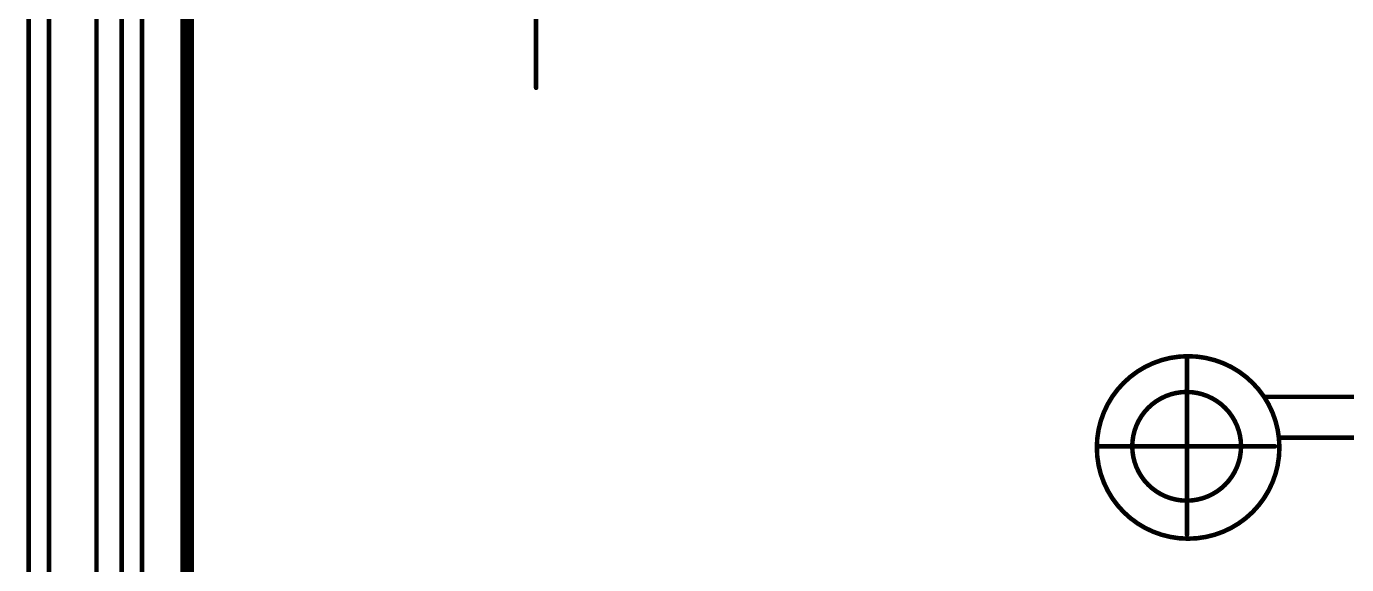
# Model space of a CAD drawing. Header units: millimetres. Extents: x 13 to 259, y -2 to 326.
# Drawn here: x 64.25 to 93.39, y 104.77 to 116.66 of the extents above; entities that cross this region are included whole.
import ezdxf

# ---------------------------------------------------------------- set-up
doc = ezdxf.new("R2010")
doc.units = ezdxf.units.MM
for name, color, linetype in [('Mechanical14', 56, 'Continuous'), ('Mechanical2', 216, 'Continuous'), ('Mechanical34', 56, 'Continuous'), ('Mechanical9', 56, 'Continuous')]:
    doc.layers.add(name, color=color, linetype=linetype)

msp = doc.modelspace()

# ---------------------------------------------------------------- linework, layer by layer
at = {"layer": 'Mechanical14', "const_width": 0.3}
msp.add_lwpolyline([(67.8, 71.1), (67.8, 132.1)], dxfattribs=at)
at = {"layer": 'Mechanical2', "const_width": 0.1}
for points in [[(67.8, 71.1), (67.8, 132.1)], [(64.303, 72.346), (64.303, 130.796)], [(64.753, 72.346), (64.753, 130.796)], [(66.353, 72.346), (66.353, 130.796)], [(66.803, 75.571), (66.803, 127.571)], [(75.5, 115.3), (75.5, 117.3)]]:
    msp.add_lwpolyline(points, dxfattribs=at)
at = {"layer": 'Mechanical2', "const_width": 0.05}
msp.add_lwpolyline([(75.475, 115.3, 1), (75.525, 115.3, 1)], format="xyb", close=True, dxfattribs=at)
at = {"layer": 'Mechanical34'}
for points, const_width in [([(91.904, 107.359, 1), (87.875, 107.359, 1)], 0.1), ([(89.84, 109.334, 1), (89.89, 109.334, 1)], 0.05), ([(91.057, 107.384, 1), (88.657, 107.384, 1)], 0.1), ([(91.565, 108.475, 1), (91.615, 108.475, 1)], 0.05), ([(91.879, 107.575, 1), (91.929, 107.575, 1)], 0.05), ([(87.85, 107.359, 1), (87.9, 107.359, 1)], 0.05), ([(87.882, 107.384, 1), (87.932, 107.384, 1)], 0.05), ([(88.632, 107.384, 1), (88.682, 107.384, 1)], 0.05), ([(89.832, 107.384, 1), (89.882, 107.384, 1)], 0.05), ([(89.84, 107.384, 1), (89.89, 107.384, 1)], 0.05), ([(89.84, 107.384, 1), (89.89, 107.384, 1)], 0.05), ([(89.84, 107.384, 1), (89.89, 107.384, 1)], 0.05), ([(91.032, 107.384, 1), (91.082, 107.384, 1)], 0.05), ([(91.782, 107.384, 1), (91.832, 107.384, 1)], 0.05), ([(91.879, 107.359, 1), (91.929, 107.359, 1)], 0.05), ([(89.84, 105.434, 1), (89.89, 105.434, 1)], 0.05)]:
    msp.add_lwpolyline(points, format="xyb", close=True, dxfattribs=dict(at, const_width=const_width))
at = {"layer": 'Mechanical34', "const_width": 0.1}
for points in [[(89.865, 107.384), (89.865, 109.334)], [(91.59, 108.475), (96.45, 108.475)], [(91.904, 107.575), (96.425, 107.575)], [(87.907, 107.384), (89.857, 107.384)], [(89.865, 105.434), (89.865, 107.384)], [(89.865, 107.384), (91.807, 107.384)]]:
    msp.add_lwpolyline(points, dxfattribs=at)
at = {"layer": 'Mechanical9', "const_width": 0.1}
for points in [[(65.8, 70.1), (65.8, 133.1)], [(67.8, 71.1), (67.8, 132.1)]]:
    msp.add_lwpolyline(points, dxfattribs=at)

doc.saveas('drawing.dxf')
